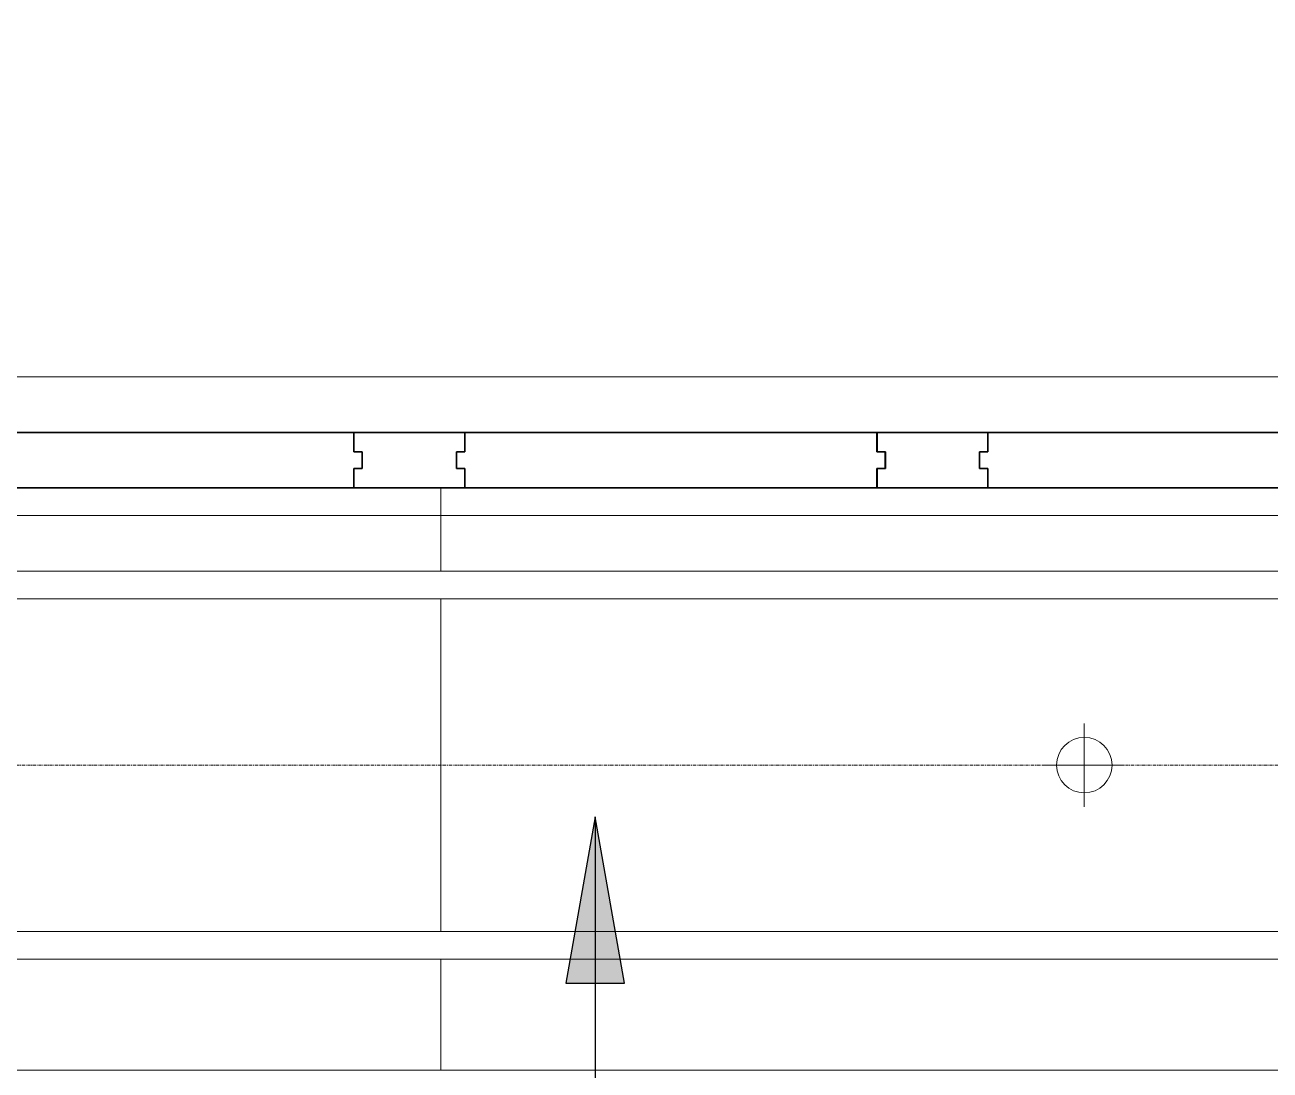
# Model space of a CAD drawing. Header units: millimetres. Extents: x -853228 to -744682, y -17776 to 32484.
# Drawn here: x -805732 to -803487, y 3029 to 4914 of the extents above; entities that cross this region are included whole.
import ezdxf
from ezdxf.xclip import XClip

# ---------------------------------------------------------------- set-up
doc = ezdxf.new("R2010")
doc.units = ezdxf.units.MM
doc.header["$XCLIPFRAME"] = 0
doc.linetypes.add('DPA_Grid _ Level 100', pattern=[10, 5.5, -1.6, 1.3, -1.6])
for name, color, linetype, lineweight in [('A-ANNO-NOTE', 3, 'Continuous', 25), ('A-DETL-GENF', 2, 'Continuous', 9), ('A-DOOR', 3, 'Continuous', 25), ('A-DOOR-E', 2, 'Continuous', 25), ('A-GLAZ-CURT', 2, 'Continuous', 9), ('E-LITE-EQPM', 2, 'Continuous', 9), ('S-GRID', 251, 'Continuous', 9), ('WALL-E', 2, 'Continuous', 9)]:
    doc.layers.add(name, color=color, linetype=linetype, lineweight=lineweight)

# ---------------------------------------------------------------- blocks, each defined once
blk = doc.blocks.new('A33 - _Wall_ Access Panel 3000 x 3000-18927020-4281-01 ENLARGED LOWER PLATFORM LEVEL - REFLECTED CEILING PLAN - SHEET 2')
at = {"layer": 'A-DOOR'}
for p, q in [((-571.7, 0), (-371.7, 0)), ((-571.7, -35), (-571.7, 0)), ((-371.7, 0), (-371.7, -35)), ((371.7, 0), (571.7, 0)), ((371.7, -35), (371.7, 0)), ((571.7, 0), (571.7, -35)), ((-1250, 0), (-571.7, 0)), ((-571.7, 0), (-571.7, -35)), ((-371.7, -35), (-371.7, 0)), ((-371.7, 0), (371.6, 0)), ((371.6, 0), (371.6, -35)), ((571.7, -35), (571.7, 0)), ((571.7, 0), (1250, 0)), ((-556.7, -35), (-571.7, -35)), ((-571.7, -35), (-556.7, -35)), ((-556.7, -65), (-556.7, -35)), ((-556.7, -35), (-556.7, -65)), ((-371.7, -35), (-386.7, -35)), ((-386.7, -35), (-386.7, -65)), ((-386.7, -35), (-371.7, -35)), ((-386.7, -65), (-386.7, -35)), ((371.6, -35), (386.6, -35)), ((386.7, -35), (371.7, -35)), ((386.6, -35), (386.6, -65)), ((386.7, -65), (386.7, -35)), ((571.7, -35), (556.7, -35)), ((556.7, -35), (556.7, -65)), ((556.7, -35), (571.7, -35)), ((556.7, -65), (556.7, -35)), ((-571.7, -100), (-571.7, -65)), ((-571.7, -65), (-556.7, -65)), ((-556.7, -65), (-571.7, -65)), ((-571.7, -65), (-571.7, -100)), ((-386.7, -65), (-371.7, -65)), ((-371.7, -65), (-386.7, -65)), ((-371.7, -65), (-371.7, -100)), ((-371.7, -100), (-371.7, -65)), ((386.6, -65), (371.6, -65)), ((371.6, -65), (371.6, -100)), ((371.7, -100), (371.7, -65)), ((371.7, -65), (386.7, -65)), ((556.7, -65), (571.7, -65)), ((571.7, -65), (556.7, -65)), ((571.7, -65), (571.7, -100)), ((571.7, -100), (571.7, -65)), ((-571.7, -100), (-1250, -100)), ((-371.7, -100), (-571.7, -100)), ((371.6, -100), (-371.7, -100)), ((571.7, -100), (371.7, -100)), ((1250, -100), (571.7, -100))]:
    blk.add_line(p, q, dxfattribs=at)
at = {"layer": 'A-DOOR-E'}
for p, q in [((-371.7, 0), (-571.7, 0)), ((-571.7, 0), (-571.7, -35)), ((-371.7, -35), (-371.7, 0)), ((371.7, 0), (371.7, -35)), ((571.7, 0), (371.7, 0)), ((571.7, -35), (571.7, 0)), ((-571.7, 0), (-1250, 0)), ((-1250, 0), (-571.7, 0)), ((-571.7, 0), (-1250, 0)), ((-1250, 0), (-571.7, 0)), ((-1250, 0), (-571.7, 0)), ((-1250, 0), (-571.7, 0)), ((-571.7, 0), (-1250, 0)), ((-571.7, -35), (-571.7, 0)), ((-571.7, 0), (-571.7, -35)), ((-571.7, -35), (-571.7, 0)), ((-571.7, 0), (-571.7, -35)), ((-571.7, 0), (-571.7, -35)), ((-571.7, 0), (-571.7, -35)), ((-571.7, -35), (-571.7, 0)), ((371.6, 0), (-371.7, 0)), ((-371.7, 0), (-371.7, -35)), ((-371.7, -35), (-371.7, 0)), ((-371.7, 0), (371.6, 0)), ((371.6, 0), (-371.7, 0)), ((-371.7, 0), (-371.7, -35)), ((-371.7, -35), (-371.7, 0)), ((-371.7, 0), (371.6, 0)), ((-371.7, -35), (-371.7, 0)), ((-371.7, 0), (371.6, 0)), ((-371.7, 0), (371.6, 0)), ((-371.7, -35), (-371.7, 0)), ((371.6, 0), (-371.7, 0)), ((-371.7, 0), (-371.7, -35)), ((371.6, -35), (371.6, 0)), ((371.6, 0), (371.6, -35)), ((371.6, -35), (371.6, 0)), ((371.6, 0), (371.6, -35)), ((371.6, 0), (371.6, -35)), ((371.6, 0), (371.6, -35)), ((371.6, -35), (371.6, 0)), ((1250, 0), (571.7, 0)), ((571.7, 0), (571.7, -35)), ((571.7, -35), (571.7, 0)), ((571.7, 0), (1250, 0)), ((1250, 0), (571.7, 0)), ((571.7, 0), (571.7, -35)), ((571.7, -35), (571.7, 0)), ((571.7, 0), (1250, 0)), ((571.7, -35), (571.7, 0)), ((571.7, 0), (1250, 0)), ((571.7, 0), (1250, 0)), ((571.7, -35), (571.7, 0)), ((1250, 0), (571.7, 0)), ((571.7, 0), (571.7, -35)), ((-571.7, -35), (-556.7, -35)), ((-556.7, -35), (-571.7, -35)), ((-571.7, -35), (-556.7, -35)), ((-556.7, -35), (-571.7, -35)), ((-571.7, -35), (-556.7, -35)), ((-571.7, -35), (-556.7, -35)), ((-571.7, -35), (-556.7, -35)), ((-556.7, -35), (-571.7, -35)), ((-556.7, -35), (-556.7, -65)), ((-556.7, -65), (-556.7, -35)), ((-556.7, -35), (-556.7, -65)), ((-556.7, -65), (-556.7, -35)), ((-556.7, -35), (-556.7, -65)), ((-556.7, -35), (-556.7, -65)), ((-556.7, -35), (-556.7, -65)), ((-556.7, -65), (-556.7, -35)), ((-386.7, -65), (-386.7, -35)), ((-386.7, -35), (-371.7, -35)), ((-371.7, -35), (-386.7, -35)), ((-386.7, -35), (-386.7, -65)), ((-386.7, -65), (-386.7, -35)), ((-386.7, -35), (-371.7, -35)), ((-371.7, -35), (-386.7, -35)), ((-386.7, -35), (-386.7, -65)), ((-386.7, -65), (-386.7, -35)), ((-386.7, -35), (-371.7, -35)), ((-386.7, -65), (-386.7, -35)), ((-386.7, -35), (-371.7, -35)), ((-386.7, -35), (-371.7, -35)), ((-386.7, -65), (-386.7, -35)), ((-371.7, -35), (-386.7, -35)), ((-386.7, -35), (-386.7, -65)), ((386.6, -35), (371.6, -35)), ((371.6, -35), (386.6, -35)), ((386.6, -35), (371.6, -35)), ((371.6, -35), (386.6, -35)), ((371.6, -35), (386.6, -35)), ((371.6, -35), (386.6, -35)), ((386.6, -35), (371.6, -35)), ((371.7, -35), (386.7, -35)), ((386.6, -65), (386.6, -35)), ((386.6, -35), (386.6, -65)), ((386.6, -65), (386.6, -35)), ((386.6, -35), (386.6, -65)), ((386.6, -35), (386.6, -65)), ((386.6, -35), (386.6, -65)), ((386.6, -65), (386.6, -35)), ((386.7, -35), (386.7, -65)), ((556.7, -65), (556.7, -35)), ((556.7, -35), (571.7, -35)), ((571.7, -35), (556.7, -35)), ((556.7, -35), (556.7, -65)), ((556.7, -65), (556.7, -35)), ((556.7, -35), (571.7, -35)), ((571.7, -35), (556.7, -35)), ((556.7, -35), (556.7, -65)), ((556.7, -65), (556.7, -35)), ((556.7, -35), (571.7, -35)), ((556.7, -65), (556.7, -35)), ((556.7, -35), (571.7, -35)), ((556.7, -35), (571.7, -35)), ((556.7, -65), (556.7, -35)), ((571.7, -35), (556.7, -35)), ((556.7, -35), (556.7, -65)), ((-556.7, -65), (-571.7, -65)), ((-571.7, -65), (-571.7, -100)), ((-571.7, -100), (-571.7, -65)), ((-571.7, -65), (-556.7, -65)), ((-556.7, -65), (-571.7, -65)), ((-571.7, -65), (-571.7, -100)), ((-571.7, -100), (-571.7, -65)), ((-571.7, -65), (-556.7, -65)), ((-556.7, -65), (-571.7, -65)), ((-571.7, -65), (-571.7, -100)), ((-556.7, -65), (-571.7, -65)), ((-571.7, -65), (-571.7, -100)), ((-571.7, -65), (-571.7, -100)), ((-556.7, -65), (-571.7, -65)), ((-571.7, -100), (-571.7, -65)), ((-571.7, -65), (-556.7, -65)), ((-371.7, -65), (-386.7, -65)), ((-386.7, -65), (-371.7, -65)), ((-371.7, -65), (-386.7, -65)), ((-386.7, -65), (-371.7, -65)), ((-371.7, -65), (-386.7, -65)), ((-371.7, -65), (-386.7, -65)), ((-371.7, -65), (-386.7, -65)), ((-386.7, -65), (-371.7, -65)), ((-371.7, -100), (-371.7, -65)), ((-371.7, -65), (-371.7, -100)), ((-371.7, -100), (-371.7, -65)), ((-371.7, -65), (-371.7, -100)), ((-371.7, -100), (-371.7, -65)), ((-371.7, -100), (-371.7, -65)), ((-371.7, -100), (-371.7, -65)), ((-371.7, -65), (-371.7, -100)), ((371.6, -100), (371.6, -65)), ((371.6, -65), (386.6, -65)), ((386.6, -65), (371.6, -65)), ((371.6, -65), (371.6, -100)), ((371.6, -100), (371.6, -65)), ((371.6, -65), (386.6, -65)), ((386.6, -65), (371.6, -65)), ((371.6, -65), (371.6, -100)), ((386.6, -65), (371.6, -65)), ((371.6, -65), (371.6, -100)), ((371.6, -65), (371.6, -100)), ((386.6, -65), (371.6, -65)), ((371.6, -100), (371.6, -65)), ((371.6, -65), (386.6, -65)), ((386.7, -65), (371.7, -65)), ((371.7, -65), (371.7, -100)), ((571.7, -65), (556.7, -65)), ((556.7, -65), (571.7, -65)), ((571.7, -65), (556.7, -65)), ((556.7, -65), (571.7, -65)), ((571.7, -65), (556.7, -65)), ((571.7, -65), (556.7, -65)), ((571.7, -65), (556.7, -65)), ((556.7, -65), (571.7, -65)), ((571.7, -100), (571.7, -65)), ((571.7, -65), (571.7, -100)), ((571.7, -100), (571.7, -65)), ((571.7, -65), (571.7, -100)), ((571.7, -100), (571.7, -65)), ((571.7, -100), (571.7, -65)), ((571.7, -100), (571.7, -65)), ((571.7, -65), (571.7, -100)), ((-1250, -100), (-571.7, -100)), ((-571.7, -100), (-1250, -100)), ((-1250, -100), (-571.7, -100)), ((-571.7, -100), (-1250, -100)), ((-571.7, -100), (-1250, -100)), ((-571.7, -100), (-1250, -100)), ((-1250, -100), (-571.7, -100)), ((-571.7, -100), (-371.7, -100)), ((-371.7, -100), (371.6, -100)), ((371.6, -100), (-371.7, -100)), ((-371.7, -100), (371.6, -100)), ((371.6, -100), (-371.7, -100)), ((371.6, -100), (-371.7, -100)), ((371.6, -100), (-371.7, -100)), ((-371.7, -100), (371.6, -100)), ((371.7, -100), (571.7, -100)), ((571.7, -100), (1250, -100)), ((1250, -100), (571.7, -100)), ((571.7, -100), (1250, -100)), ((1250, -100), (571.7, -100)), ((1250, -100), (571.7, -100)), ((1250, -100), (571.7, -100)), ((571.7, -100), (1250, -100))]:
    blk.add_line(p, q, dxfattribs=at)
blk = doc.blocks.new('*U393')
at = {"layer": 'S-GRID', "linetype": 'DPA_Grid _ Level 100'}
blk.add_line((22800, 0), (-50209.7, 0), dxfattribs=at)
blk = doc.blocks.new('System Panel - DPA-AR_Metal Ceiling Rectangular Panel-V30-4281-01 ENLARGED LOWER PLATFORM LEVEL - REFLECTED CEILING PLAN - SHEET 2')
at = {"layer": 'A-GLAZ-CURT'}
for p, q in [((-804982.3, 4079), (-804982.3, 3929)), ((-804982.3, 3929), (-804982.3, 4029)), ((-807382.3, 3929), (-804982.3, 3929)), ((-804982.3, 3929), (-807382.3, 3929))]:
    blk.add_line(p, q, dxfattribs=at)
blk = doc.blocks.new('System Panel - DPA-AR_Metal Ceiling Rectangular Panel-V31-4281-01 ENLARGED LOWER PLATFORM LEVEL - REFLECTED CEILING PLAN - SHEET 2')
at = {"layer": 'A-GLAZ-CURT'}
for p, q in [((-803132.4, 4129), (-803067.4, 4129)), ((-804982.3, 3929), (-804982.3, 4079)), ((-804982.3, 4029), (-804982.3, 3929)), ((-804982.3, 3929), (-802857.4, 3929)), ((-802857.4, 3929), (-804982.3, 3929))]:
    blk.add_line(p, q, dxfattribs=at)
blk = doc.blocks.new('System Panel - DPA-AR_Metal Ceiling Rectangular Panel-V15-4281-01 ENLARGED LOWER PLATFORM LEVEL - REFLECTED CEILING PLAN - SHEET 2')
at = {"layer": 'A-GLAZ-CURT'}
for p, q in [((-816382.4, 4129), (-818782.4, 4129)), ((-818782.4, 4129), (-816382.4, 4129)), ((-816382.4, 3929), (-816382.4, 4129)), ((-816382.4, 4129), (-816382.4, 3929)), ((-818782.4, 3929), (-816382.4, 3929)), ((-816382.4, 3929), (-818782.4, 3929))]:
    blk.add_line(p, q, dxfattribs=at)
blk = doc.blocks.new('System Panel - DPA-AR_Metal Ceiling Rectangular Panel-V21-4281-01 ENLARGED LOWER PLATFORM LEVEL - REFLECTED CEILING PLAN - SHEET 2')
at = {"layer": 'A-GLAZ-CURT'}
for p, q in [((-825657.4, 3229), (-827782.3, 3229)), ((-827782.3, 3229), (-827782.3, 3029)), ((-827782.3, 3029), (-827782.3, 3229)), ((-827782.3, 3229), (-825657.4, 3229)), ((-827782.3, 3029), (-825657.3, 3029)), ((-825657.3, 3029), (-827782.3, 3029))]:
    blk.add_line(p, q, dxfattribs=at)
blk = doc.blocks.new('System Panel - DPA-AR_Metal Ceiling Rectangular Panel-13139299-4281-01 ENLARGED LOWER PLATFORM LEVEL - REFLECTED CEILING PLAN - SHEET 2')
at = {"layer": 'A-GLAZ-CURT'}
for p, q in [((-818782.4, 3879), (-821182.4, 3879)), ((-821182.4, 3879), (-818782.4, 3879)), ((-818782.4, 3279), (-818782.4, 3879)), ((-818782.4, 3879), (-818782.4, 3279)), ((-821182.4, 3279), (-818782.4, 3279)), ((-818782.4, 3279), (-821182.4, 3279))]:
    blk.add_line(p, q, dxfattribs=at)
blk = doc.blocks.new('System Panel - DPA-AR_Metal Ceiling Rectangular Panel-V22-4281-01 ENLARGED LOWER PLATFORM LEVEL - REFLECTED CEILING PLAN - SHEET 2')
at = {"layer": 'A-GLAZ-CURT'}
for p, q in [((-825657.4, 3879), (-827782.3, 3879)), ((-827782.3, 3879), (-827782.3, 3279)), ((-827782.3, 3279), (-827782.3, 3879)), ((-827782.3, 3879), (-825657.4, 3879)), ((-827782.3, 3279), (-825657.4, 3279)), ((-825657.4, 3279), (-827782.3, 3279))]:
    blk.add_line(p, q, dxfattribs=at)
blk = doc.blocks.new('*U516')
at = {"layer": 'A-GLAZ-CURT'}
for name, p in [('System Panel - DPA-AR_Metal Ceiling Rectangular Panel-V30-4281-01 ENLARGED LOWER PLATFORM LEVEL - REFLECTED CEILING PLAN - SHEET 2', (801682.4, -3579)), ('System Panel - DPA-AR_Metal Ceiling Rectangular Panel-V31-4281-01 ENLARGED LOWER PLATFORM LEVEL - REFLECTED CEILING PLAN - SHEET 2', (801682.4, -3579)), ('System Panel - DPA-AR_Metal Ceiling Rectangular Panel-13139299-4281-01 ENLARGED LOWER PLATFORM LEVEL - REFLECTED CEILING PLAN - SHEET 2', (815482.4, -3579)), ('System Panel - DPA-AR_Metal Ceiling Rectangular Panel-V22-4281-01 ENLARGED LOWER PLATFORM LEVEL - REFLECTED CEILING PLAN - SHEET 2', (824482.4, -3579)), ('System Panel - DPA-AR_Metal Ceiling Rectangular Panel-V15-4281-01 ENLARGED LOWER PLATFORM LEVEL - REFLECTED CEILING PLAN - SHEET 2', (813082.4, -4479)), ('System Panel - DPA-AR_Metal Ceiling Rectangular Panel-V21-4281-01 ENLARGED LOWER PLATFORM LEVEL - REFLECTED CEILING PLAN - SHEET 2', (824482.4, -3579))]:
    blk.add_blockref(name, p, dxfattribs=at)
blk = doc.blocks.new('A33 - _Wall_ Access Panel 3000 x 3000-18927020-4180-01 LOWER PLATFORM LEVEL - REFLECTED CEILING PLAN')
at = {"layer": 'A-DOOR', "lineweight": 9}
for p, q in [((-571.7, 0), (-371.7, 0)), ((-571.7, -35), (-571.7, 0)), ((-371.7, 0), (-371.7, -35)), ((371.7, 0), (571.7, 0)), ((371.7, -35), (371.7, 0)), ((571.7, 0), (571.7, -35)), ((-1250, 0), (-571.7, 0)), ((-571.7, 0), (-571.7, -35)), ((-371.7, -35), (-371.7, 0)), ((-371.7, 0), (371.6, 0)), ((371.6, 0), (371.6, -35)), ((571.7, -35), (571.7, 0)), ((571.7, 0), (1250, 0)), ((-556.7, -35), (-571.7, -35)), ((-571.7, -35), (-556.7, -35)), ((-556.7, -65), (-556.7, -35)), ((-556.7, -35), (-556.7, -65)), ((-371.7, -35), (-386.7, -35)), ((-386.7, -35), (-386.7, -65)), ((-386.7, -35), (-371.7, -35)), ((-386.7, -65), (-386.7, -35)), ((371.6, -35), (386.6, -35)), ((386.7, -35), (371.7, -35)), ((386.6, -35), (386.6, -65)), ((386.7, -65), (386.7, -35)), ((571.7, -35), (556.7, -35)), ((556.7, -35), (556.7, -65)), ((556.7, -35), (571.7, -35)), ((556.7, -65), (556.7, -35)), ((-571.7, -100), (-571.7, -65)), ((-571.7, -65), (-556.7, -65)), ((-556.7, -65), (-571.7, -65)), ((-571.7, -65), (-571.7, -100)), ((-386.7, -65), (-371.7, -65)), ((-371.7, -65), (-386.7, -65)), ((-371.7, -65), (-371.7, -100)), ((-371.7, -100), (-371.7, -65)), ((386.6, -65), (371.6, -65)), ((371.6, -65), (371.6, -100)), ((371.7, -100), (371.7, -65)), ((371.7, -65), (386.7, -65)), ((556.7, -65), (571.7, -65)), ((571.7, -65), (556.7, -65)), ((571.7, -65), (571.7, -100)), ((571.7, -100), (571.7, -65)), ((-571.7, -100), (-1250, -100)), ((-371.7, -100), (-571.7, -100)), ((371.6, -100), (-371.7, -100)), ((571.7, -100), (371.7, -100)), ((1250, -100), (571.7, -100))]:
    blk.add_line(p, q, dxfattribs=at)
at = {"layer": 'A-DOOR-E'}
for p, q in [((-371.7, 0), (-571.7, 0)), ((-571.7, 0), (-571.7, -35)), ((-371.7, -35), (-371.7, 0)), ((371.7, 0), (371.7, -35)), ((571.7, 0), (371.7, 0)), ((571.7, -35), (571.7, 0)), ((-571.7, 0), (-1250, 0)), ((-1250, 0), (-571.7, 0)), ((-571.7, 0), (-1250, 0)), ((-1250, 0), (-571.7, 0)), ((-1250, 0), (-571.7, 0)), ((-1250, 0), (-571.7, 0)), ((-571.7, 0), (-1250, 0)), ((-571.7, -35), (-571.7, 0)), ((-571.7, 0), (-571.7, -35)), ((-571.7, -35), (-571.7, 0)), ((-571.7, 0), (-571.7, -35)), ((-571.7, 0), (-571.7, -35)), ((-571.7, 0), (-571.7, -35)), ((-571.7, -35), (-571.7, 0)), ((371.6, 0), (-371.7, 0)), ((-371.7, 0), (-371.7, -35)), ((-371.7, -35), (-371.7, 0)), ((-371.7, 0), (371.6, 0)), ((371.6, 0), (-371.7, 0)), ((-371.7, 0), (-371.7, -35)), ((-371.7, -35), (-371.7, 0)), ((-371.7, 0), (371.6, 0)), ((-371.7, -35), (-371.7, 0)), ((-371.7, 0), (371.6, 0)), ((-371.7, 0), (371.6, 0)), ((-371.7, -35), (-371.7, 0)), ((371.6, 0), (-371.7, 0)), ((-371.7, 0), (-371.7, -35)), ((371.6, -35), (371.6, 0)), ((371.6, 0), (371.6, -35)), ((371.6, -35), (371.6, 0)), ((371.6, 0), (371.6, -35)), ((371.6, 0), (371.6, -35)), ((371.6, 0), (371.6, -35)), ((371.6, -35), (371.6, 0)), ((1250, 0), (571.7, 0)), ((571.7, 0), (571.7, -35)), ((571.7, -35), (571.7, 0)), ((571.7, 0), (1250, 0)), ((1250, 0), (571.7, 0)), ((571.7, 0), (571.7, -35)), ((571.7, -35), (571.7, 0)), ((571.7, 0), (1250, 0)), ((571.7, -35), (571.7, 0)), ((571.7, 0), (1250, 0)), ((571.7, 0), (1250, 0)), ((571.7, -35), (571.7, 0)), ((1250, 0), (571.7, 0)), ((571.7, 0), (571.7, -35)), ((-571.7, -35), (-556.7, -35)), ((-556.7, -35), (-571.7, -35)), ((-571.7, -35), (-556.7, -35)), ((-556.7, -35), (-571.7, -35)), ((-571.7, -35), (-556.7, -35)), ((-571.7, -35), (-556.7, -35)), ((-571.7, -35), (-556.7, -35)), ((-556.7, -35), (-571.7, -35)), ((-556.7, -35), (-556.7, -65)), ((-556.7, -65), (-556.7, -35)), ((-556.7, -35), (-556.7, -65)), ((-556.7, -65), (-556.7, -35)), ((-556.7, -35), (-556.7, -65)), ((-556.7, -35), (-556.7, -65)), ((-556.7, -35), (-556.7, -65)), ((-556.7, -65), (-556.7, -35)), ((-386.7, -65), (-386.7, -35)), ((-386.7, -35), (-371.7, -35)), ((-371.7, -35), (-386.7, -35)), ((-386.7, -35), (-386.7, -65)), ((-386.7, -65), (-386.7, -35)), ((-386.7, -35), (-371.7, -35)), ((-371.7, -35), (-386.7, -35)), ((-386.7, -35), (-386.7, -65)), ((-386.7, -65), (-386.7, -35)), ((-386.7, -35), (-371.7, -35)), ((-386.7, -65), (-386.7, -35)), ((-386.7, -35), (-371.7, -35)), ((-386.7, -35), (-371.7, -35)), ((-386.7, -65), (-386.7, -35)), ((-371.7, -35), (-386.7, -35)), ((-386.7, -35), (-386.7, -65)), ((386.6, -35), (371.6, -35)), ((371.6, -35), (386.6, -35)), ((386.6, -35), (371.6, -35)), ((371.6, -35), (386.6, -35)), ((371.6, -35), (386.6, -35)), ((371.6, -35), (386.6, -35)), ((386.6, -35), (371.6, -35)), ((371.7, -35), (386.7, -35)), ((386.6, -65), (386.6, -35)), ((386.6, -35), (386.6, -65)), ((386.6, -65), (386.6, -35)), ((386.6, -35), (386.6, -65)), ((386.6, -35), (386.6, -65)), ((386.6, -35), (386.6, -65)), ((386.6, -65), (386.6, -35)), ((386.7, -35), (386.7, -65)), ((556.7, -65), (556.7, -35)), ((556.7, -35), (571.7, -35)), ((571.7, -35), (556.7, -35)), ((556.7, -35), (556.7, -65)), ((556.7, -65), (556.7, -35)), ((556.7, -35), (571.7, -35)), ((571.7, -35), (556.7, -35)), ((556.7, -35), (556.7, -65)), ((556.7, -65), (556.7, -35)), ((556.7, -35), (571.7, -35)), ((556.7, -65), (556.7, -35)), ((556.7, -35), (571.7, -35)), ((556.7, -35), (571.7, -35)), ((556.7, -65), (556.7, -35)), ((571.7, -35), (556.7, -35)), ((556.7, -35), (556.7, -65)), ((-556.7, -65), (-571.7, -65)), ((-571.7, -65), (-571.7, -100)), ((-571.7, -100), (-571.7, -65)), ((-571.7, -65), (-556.7, -65)), ((-556.7, -65), (-571.7, -65)), ((-571.7, -65), (-571.7, -100)), ((-571.7, -100), (-571.7, -65)), ((-571.7, -65), (-556.7, -65)), ((-556.7, -65), (-571.7, -65)), ((-571.7, -65), (-571.7, -100)), ((-556.7, -65), (-571.7, -65)), ((-571.7, -65), (-571.7, -100)), ((-571.7, -65), (-571.7, -100)), ((-556.7, -65), (-571.7, -65)), ((-571.7, -100), (-571.7, -65)), ((-571.7, -65), (-556.7, -65)), ((-371.7, -65), (-386.7, -65)), ((-386.7, -65), (-371.7, -65)), ((-371.7, -65), (-386.7, -65)), ((-386.7, -65), (-371.7, -65)), ((-371.7, -65), (-386.7, -65)), ((-371.7, -65), (-386.7, -65)), ((-371.7, -65), (-386.7, -65)), ((-386.7, -65), (-371.7, -65)), ((-371.7, -100), (-371.7, -65)), ((-371.7, -65), (-371.7, -100)), ((-371.7, -100), (-371.7, -65)), ((-371.7, -65), (-371.7, -100)), ((-371.7, -100), (-371.7, -65)), ((-371.7, -100), (-371.7, -65)), ((-371.7, -100), (-371.7, -65)), ((-371.7, -65), (-371.7, -100)), ((371.6, -100), (371.6, -65)), ((371.6, -65), (386.6, -65)), ((386.6, -65), (371.6, -65)), ((371.6, -65), (371.6, -100)), ((371.6, -100), (371.6, -65)), ((371.6, -65), (386.6, -65)), ((386.6, -65), (371.6, -65)), ((371.6, -65), (371.6, -100)), ((386.6, -65), (371.6, -65)), ((371.6, -65), (371.6, -100)), ((371.6, -65), (371.6, -100)), ((386.6, -65), (371.6, -65)), ((371.6, -100), (371.6, -65)), ((371.6, -65), (386.6, -65)), ((386.7, -65), (371.7, -65)), ((371.7, -65), (371.7, -100)), ((571.7, -65), (556.7, -65)), ((556.7, -65), (571.7, -65)), ((571.7, -65), (556.7, -65)), ((556.7, -65), (571.7, -65)), ((571.7, -65), (556.7, -65)), ((571.7, -65), (556.7, -65)), ((571.7, -65), (556.7, -65)), ((556.7, -65), (571.7, -65)), ((571.7, -100), (571.7, -65)), ((571.7, -65), (571.7, -100)), ((571.7, -100), (571.7, -65)), ((571.7, -65), (571.7, -100)), ((571.7, -100), (571.7, -65)), ((571.7, -100), (571.7, -65)), ((571.7, -100), (571.7, -65)), ((571.7, -65), (571.7, -100)), ((-1250, -100), (-571.7, -100)), ((-571.7, -100), (-1250, -100)), ((-1250, -100), (-571.7, -100)), ((-571.7, -100), (-1250, -100)), ((-571.7, -100), (-1250, -100)), ((-571.7, -100), (-1250, -100)), ((-1250, -100), (-571.7, -100)), ((-571.7, -100), (-371.7, -100)), ((-371.7, -100), (371.6, -100)), ((371.6, -100), (-371.7, -100)), ((-371.7, -100), (371.6, -100)), ((371.6, -100), (-371.7, -100)), ((371.6, -100), (-371.7, -100)), ((371.6, -100), (-371.7, -100)), ((-371.7, -100), (371.6, -100)), ((371.7, -100), (571.7, -100)), ((571.7, -100), (1250, -100)), ((1250, -100), (571.7, -100)), ((571.7, -100), (1250, -100)), ((1250, -100), (571.7, -100)), ((1250, -100), (571.7, -100)), ((1250, -100), (571.7, -100)), ((571.7, -100), (1250, -100))]:
    blk.add_line(p, q, dxfattribs=at)
blk = doc.blocks.new('LGF_DL_SAA_LowPower_DL1a - LGF_DL_SAA_LowPower_DL1a-8832329-4180-01 LOWER PLATFORM LEVEL - REFLECTED CEILING PLAN')
at = {"layer": 'A-DETL-GENF'}
for p, q in [((0, 75), (0, -75)), ((72.5, 0), (-72.5, 0))]:
    blk.add_line(p, q, dxfattribs=at)
blk.add_circle((0, 0), 50, dxfattribs=at)
blk = doc.blocks.new('C-1-PP19-AR-4180-01-B_20250908-040939_EXDOWNLIGHT')
at = {"layer": 'A-DOOR-E'}
blk.add_blockref('A33 - _Wall_ Access Panel 3000 x 3000-18927020-4180-01 LOWER PLATFORM LEVEL - REFLECTED CEILING PLAN', (-59885, 600), dxfattribs=at)
at = {"layer": 'E-LITE-EQPM', "extrusion": (0, 0, -1), "rotation": 180}
blk.add_blockref('LGF_DL_SAA_LowPower_DL1a - LGF_DL_SAA_LowPower_DL1a-8832329-4180-01 LOWER PLATFORM LEVEL - REFLECTED CEILING PLAN', (59139.5, 0), dxfattribs=at)

msp = doc.modelspace()

# ---------------------------------------------------------------- hatches: boundary and pattern name
at = {"layer": 'A-ANNO-NOTE'}
msp.add_hatch(color=256, dxfattribs=at).paths.add_polyline_path([(-804703.8, 3485.6), (-804756.7, 3185.6), (-804650.9, 3185.6)])

# ---------------------------------------------------------------- linework, layer by layer
msp.add_spline([(-835882.4, 3579), (-801682.4, 12088.5), (-758836, 27096.5), (-744682.4, 3579)], degree=3)
for p, q in [((-804703.8, 3485.6), (-804756.7, 3185.6)), ((-804650.9, 3185.6), (-804703.8, 3485.6)), ((-804703.8, 3485.6), (-804703.8, -2782.5)), ((-804756.7, 3185.6), (-804650.9, 3185.6))]:
    msp.add_line(p, q, dxfattribs=at)
at = {"layer": 'WALL-E'}
for p, q in [((-803067.4, 4279), (-806067.4, 4279)), ((-806067.4, 4029), (-803067.4, 4029))]:
    msp.add_line(p, q, dxfattribs=at)

# ---------------------------------------------------------------- block references
for name in ['*U393', '*U516']:
    msp.add_blockref(name, (-801682.4, 3579))
ref = msp.add_blockref('C-1-PP19-AR-4180-01-B_20250908-040939_EXDOWNLIGHT', (-744682.4, 3579))
XClip(ref).set_block_clipping_path([(-104690.1238047113, -9620.0077451946), (-34092.6543255158, 14393.0014498748)])
at = {"layer": 'A-DOOR-E'}
msp.add_blockref('A33 - _Wall_ Access Panel 3000 x 3000-18927020-4281-01 ENLARGED LOWER PLATFORM LEVEL - REFLECTED CEILING PLAN - SHEET 2', (-804567.4, 4179), dxfattribs=at)

doc.saveas('drawing.dxf')
